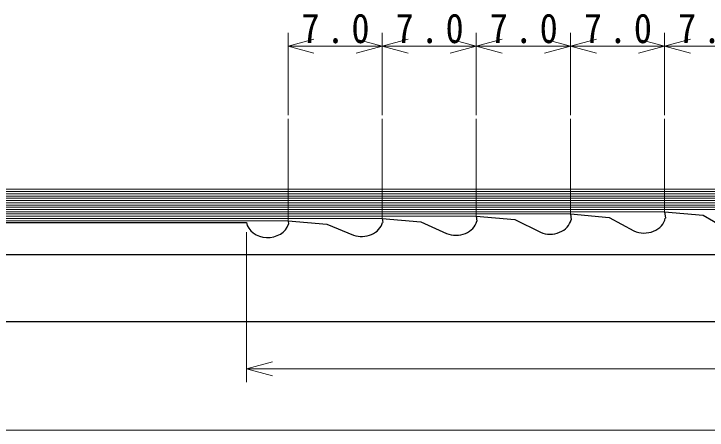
# Model space of a CAD drawing. Units: millimetres on the paper. Extents: x -199 to 190, y -134 to 140.
# Drawn here: x -53.6 to -2, y 76.3 to 107.3 of the extents above; entities that cross this region are included whole.
import ezdxf

# ---------------------------------------------------------------- set-up
doc = ezdxf.new("R2010")
doc.units = ezdxf.units.MM
for name, color, linetype, lineweight in [('0-0_補助線', 4, 'Continuous', 9), ('0-2_外形2', 3, 'Continuous', 25), ('0-A_寸法文字', 3, 'Continuous', 25)]:
    doc.layers.add(name, color=color, linetype=linetype, lineweight=lineweight)
doc.styles.add('ＭＳ ゴシック', font='')
doc.styles.get('ＭＳ ゴシック').set_extended_font_data('MS Gothic')

msp = doc.modelspace()

# ---------------------------------------------------------------- linework, layer by layer
at = {"layer": '0-0_補助線'}
for p, q in [((-26.183, 92.066), (-26.183, 99.469)), ((-19.183, 92.233), (-19.183, 99.469)), ((-12.183, 92.399), (-12.183, 99.469)), ((-5.183, 92.566), (-5.183, 99.469)), ((64.817, 94.233), (-83.16, 94.233)), ((57.817, 94.066), (-83.16, 94.066)), ((50.817, 93.899), (-83.16, 93.899)), ((43.817, 93.733), (-83.16, 93.733)), ((36.817, 93.566), (-83.16, 93.566)), ((29.817, 93.399), (-83.16, 93.399)), ((22.817, 93.233), (-83.16, 93.233)), ((15.817, 93.066), (-83.16, 93.066)), ((8.817, 92.899), (-83.16, 92.899)), ((1.817, 92.733), (-83.16, 92.733)), ((-5.183, 92.566), (-83.16, 92.566)), ((-12.183, 92.399), (-83.16, 92.399)), ((-19.183, 92.233), (-83.16, 92.233)), ((-26.183, 92.066), (-83.16, 92.066))]:
    msp.add_line(p, q, dxfattribs=at)
msp.add_lwpolyline([(-83.16, 91.899), (-33.183, 91.899), (-33.183, 99.469)], dxfattribs=at)
at = {"layer": '0-2_外形2'}
for p, q in [((-12.183, 92.399), (-9.303, 92.147)), ((-12.183, 92.399), (-12.13, 91.976)), ((-5.183, 92.566), (-2.303, 92.314)), ((-5.183, 92.566), (-5.123, 92.089)), ((-2.303, 92.314), (-0.551, 91.27)), ((-76.401, 91.774), (-36.28, 91.774)), ((-33.183, 91.899), (-30.303, 91.647)), ((-33.183, 91.899), (-33.152, 91.647)), ((-26.183, 92.066), (-23.303, 91.814)), ((-26.183, 92.066), (-26.144, 91.755)), ((-23.303, 91.814), (-21.387, 90.945)), ((-19.183, 92.233), (-16.303, 91.98)), ((-19.183, 92.233), (-19.137, 91.864)), ((-16.303, 91.98), (-14.411, 91.038)), ((-9.303, 92.147), (-7.457, 91.141)), ((-30.303, 91.647), (-28.31, 90.833)), ((-76.401, 89.399), (115.599, 89.399)), ((-76.401, 84.399), (115.599, 84.399))]:
    msp.add_line(p, q, dxfattribs=at)
for centre, start_param, end_param in [((-34.7, 91.983), 3.298486, 6.028543), ((-20.7, 92.149), 4.268314, 6.067752), ((-13.7, 92.233), 4.251611, 6.089207), ((-6.7, 92.316), 4.219868, 6.112273), ((-27.7, 92.066), 4.320955, 6.047604)]:
    msp.add_ellipse(centre, major_axis=(1.6, 0), ratio=0.833333, start_param=start_param, end_param=end_param, dxfattribs=at)
at = {"layer": '0-A_寸法文字', "color": 1, "lineweight": 9}
for p, q in [((-33.183, 105.863), (-33.183, 99.733)), ((-26.183, 105.863), (-26.183, 99.733)), ((-19.183, 105.863), (-19.183, 99.733)), ((-12.183, 105.863), (-12.183, 99.733)), ((-5.183, 105.863), (-5.183, 99.733)), ((-33.183, 104.863), (-31.252, 105.381)), ((-26.183, 104.863), (-28.115, 105.381)), ((-26.183, 104.863), (-24.252, 105.381)), ((-19.183, 104.863), (-21.115, 105.381)), ((-19.183, 104.863), (-17.252, 105.381)), ((-12.183, 104.863), (-14.115, 105.381)), ((-12.183, 104.863), (-10.252, 105.381)), ((-5.183, 104.863), (-7.115, 105.381)), ((-5.183, 104.863), (-3.252, 105.381)), ((-33.183, 104.863), (-26.183, 104.863)), ((-33.183, 104.863), (-31.252, 104.346)), ((-26.183, 104.863), (-28.115, 104.346)), ((-26.183, 104.863), (-19.183, 104.863)), ((-26.183, 104.863), (-24.252, 104.346)), ((-19.183, 104.863), (-21.115, 104.346)), ((-19.183, 104.863), (-12.183, 104.863)), ((-19.183, 104.863), (-17.252, 104.346)), ((-12.183, 104.863), (-14.115, 104.346)), ((-12.183, 104.863), (-5.183, 104.863)), ((-12.183, 104.863), (-10.252, 104.346)), ((-5.183, 104.863), (-7.115, 104.346)), ((-5.183, 104.863), (1.817, 104.863)), ((-5.183, 104.863), (-3.252, 104.346)), ((-36.28, 79.899), (-36.28, 91.045)), ((-36.28, 80.899), (-34.349, 81.417)), ((-36.28, 80.899), (74.697, 80.899)), ((-36.28, 80.899), (-34.349, 80.382)), ((-76.401, 76.335), (115.599, 76.335))]:
    msp.add_line(p, q, dxfattribs=at)

# ---------------------------------------------------------------- texts
at = {"layer": '0-A_寸法文字', "color": 1, "char_height": 2.199, "attachment_point": 7, "style": 'ＭＳ ゴシック'}
for insert in [(-32.183, 105.063), (-25.183, 105.063), (-18.183, 105.063), (-11.183, 105.063), (-4.183, 105.063)]:
    msp.add_mtext('\\T1.38;\\W0.9;7.0', dxfattribs=dict(at, insert=insert))

doc.saveas('drawing.dxf')
